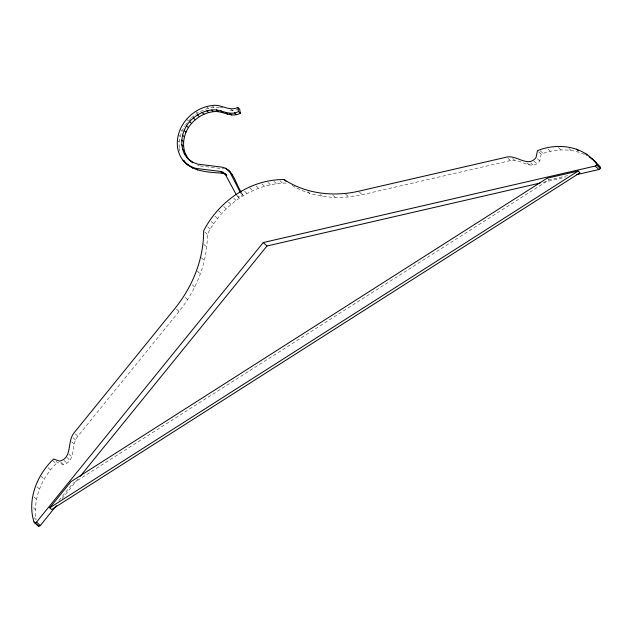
<?xml version="1.0" encoding="UTF-8"?>
<svg xmlns="http://www.w3.org/2000/svg" width="632" height="632" viewBox="0 0 632 632"><rect width="100%" height="100%" fill="white"/><g stroke="black" fill="none" stroke-linecap="round" stroke-linejoin="round"><path stroke-width="0.47" stroke-dasharray="3.16 2.37" d="M179.196 147.619C178.635 139.949 180.878 132.325 184.876 125.815M56.106 461.328L57.354 462.482L63.382 464.583C76.448 461.415 70.602 444.644 77.847 436.238L179.038 311.458C196.457 289.709 207.533 262.414 207.367 234.338C222.306 204.942 253.511 183.075 286.983 183.035M34.239 517.798L36.111 519.52C32.746 498.482 42.202 476.741 57.354 462.482M292.158 185.453C312.998 198.029 338.831 199.878 362.255 194.696L510.427 160.552C520.539 158.095 531.796 171.651 539.799 160.963L541.189 154.129C555.654 148.394 573.342 148.062 587.231 155.906M185.389 125.128L190.919 118.524M58.902 500.56L72.814 483.401L548.979 179.938L567.765 175.609M62.015 498.735L78.163 478.827M191.528 117.907C198.867 110.805 209.145 106.611 219.407 107.282M238.785 109.431L232.758 110.64L229.487 110.087M543.125 182.364L565.253 177.268M200.289 165.94L223.775 168.863M220.284 107.432L222.906 107.898M197.682 165.181L199.317 165.821M569.013 148.583L570.886 150.313M558.317 147.572L560.813 149.871M547.952 149.034L550.44 151.332M540.218 150.811L542.714 153.11M538.693 151.83L541.189 154.129M537.303 158.656L539.799 160.963M533.795 160.978L536.908 163.854M530.706 162.866L533.203 165.165M547.107 178.216L548.979 179.938M527.056 162.938L529.553 165.244M512.663 158.545L514.535 160.267M507.931 158.253L510.427 160.552M359.142 191.82L362.255 194.696M345.641 194.079L348.761 196.955M332.867 195.193L335.363 197.5M230.885 108.917L232.758 110.64M320.448 194.585L322.312 196.315M307.966 191.686L309.838 193.416M212.044 105.591L213.916 107.314M206.459 106.587L208.331 108.317M279.968 180.807L282.457 183.114M273.98 181.392L276.476 183.691M195.715 111.343L197.587 113.073M267.984 182.443L270.472 184.742M261.996 183.967L264.484 186.266M186.598 119.251L188.47 120.973M256.063 185.95L258.559 188.249M249.601 187.799L252.721 190.674M180.215 129.339L182.087 131.069M244.521 191.235L247.017 193.534M178.303 134.837L180.175 136.559M240.745 193.139L243.549 195.722M177.331 140.407L179.204 142.137M236.787 195.659L239.591 198.243M233.643 198.164L236.139 200.463M228.547 202.193L231.043 204.492M223.72 206.561L226.209 208.86M218.561 210.669L221.682 213.545M214.991 216.215L217.479 218.514M211.143 221.437L213.64 223.736M207.683 226.872L210.18 229.179M204.879 232.039L207.367 234.338M203.646 244.205L206.767 247.08M201.308 257.722L204.428 260.597M197.287 271.136L200.399 274.004M192.262 284.803L194.759 287.102M185.097 297.364L187.593 299.663M176.541 309.159L179.038 311.458M75.35 433.939L77.847 436.238M73.067 437.731L75.564 440.03M71.677 441.808L74.165 444.106M68.754 454.053L71.874 456.928M66.858 457.505L69.978 460.38M63.974 460.404L67.087 463.28M60.885 462.284L63.382 464.583M52.685 460.554L55.798 463.43M48.024 467.641L50.521 469.939M41.048 476.267L44.161 479.143M36.94 486.711L39.437 489.01M33.97 496.957L36.459 499.256M33.472 507.82L35.337 509.542M241.732 193.163L242.617 194.861L238.659 197.382L237.75 195.628M179.362 148.488L179.844 151.103"/><path stroke-width="0.95" d="M191.543 161.855C176.502 151.411 180.215 128.399 193.392 118.034C199.736 112.638 208.007 109.336 216.405 109.913C223.696 111.216 231.17 115.632 238.493 111.509L240.365 113.239C231.383 118.382 222.74 110.355 213.529 111.674C205.021 112.583 197.184 117.078 191.567 123.461C181.661 134.071 179.709 154.105 193.021 162.811M35.013 522.996L36.538 522.095L263.236 242.546L595.194 166.058L596.663 165.055L596.339 163.522C583.067 145.652 556.942 142.642 537.453 150.677L536.054 157.51C528.06 168.207 516.802 154.643 506.69 157.099L358.518 191.243C333.451 196.955 305.864 193.937 284.155 179.567C250.359 179.251 218.696 201.213 203.63 230.885C203.796 258.962 192.72 286.257 175.301 308.013L74.11 432.794C66.858 441.191 72.704 457.971 59.637 461.139L53.617 459.029C37.162 474.545 26.923 499.478 33.978 521.913L38.749 526.448L40.274 525.54L56.422 505.632M49.77 507.788L70.95 481.679L547.107 178.216L578.114 171.067L579.986 172.797L51.642 509.511L49.77 507.788L578.114 171.067M80.027 476.528L266.973 245.998L540.234 183.027M576.803 174.606L598.931 169.51L600.4 168.499L600.076 166.966L592.595 159.035M240.365 113.239L239.639 109.139L237.766 107.408C229.163 111.99 220.963 103.624 212.044 105.591C200.154 106.855 189.434 114.131 183.011 124.093C177.118 133.439 175.096 145.787 180.199 155.93C187.988 171.47 207.043 172.188 222.195 173.152L224.668 173.855L226.722 175.246L222.796 172.125L220.323 171.43L195.683 168.365L190.848 166.493L186.574 163.735M241.29 192.31C235.578 183.92 233.635 169.534 221.911 167.14L197.445 164.091L193.368 162.511L189.679 160.133M230.056 171.809L225.205 168.065M588.945 156.728L592.642 159.604M594.12 160.757L596.332 162.487M585.208 153.276L587.081 154.998M596.339 163.522L600.076 166.966M596.663 165.055L600.4 168.499M595.194 166.058L598.931 169.51M576.629 149.168L578.501 150.898M234.519 112.883L236.392 114.605M229.945 113.31L231.818 115.04M225.774 112.599L227.646 114.329M220.931 110.719L222.804 112.449M216.405 109.913L218.277 111.643M211.657 109.944L213.529 111.674M284.155 179.567L286.019 181.297M206.838 110.813L208.71 112.535M202.098 112.488L203.962 114.21M197.563 114.913L199.435 116.644M193.392 118.034L195.264 119.756M189.703 121.739L191.567 123.461M186.598 125.918L188.47 127.64M184.189 130.445L186.061 132.175M228.192 170.087L232.039 174.464M222.796 172.125L224.668 173.855M182.537 135.193L184.41 136.915M220.323 171.43L222.195 173.152M181.7 140.004L183.564 141.726M181.692 144.736L183.564 146.458M182.53 149.247L184.402 150.969M184.173 153.394L186.045 155.124M186.582 157.06L188.455 158.79M195.683 168.365L197.555 170.087M190.848 166.493L192.72 168.215M182.988 160.18L188.447 165.458M263.236 242.546L266.973 245.998M36.538 522.095L40.274 525.54M33.978 521.913L38.749 526.448M224.858 173.524L236.328 194.782M183.928 160.489L184.86 161.903M230.174 172.734L240.302 192.286M237.766 107.408L238.493 111.509"/></g></svg>
